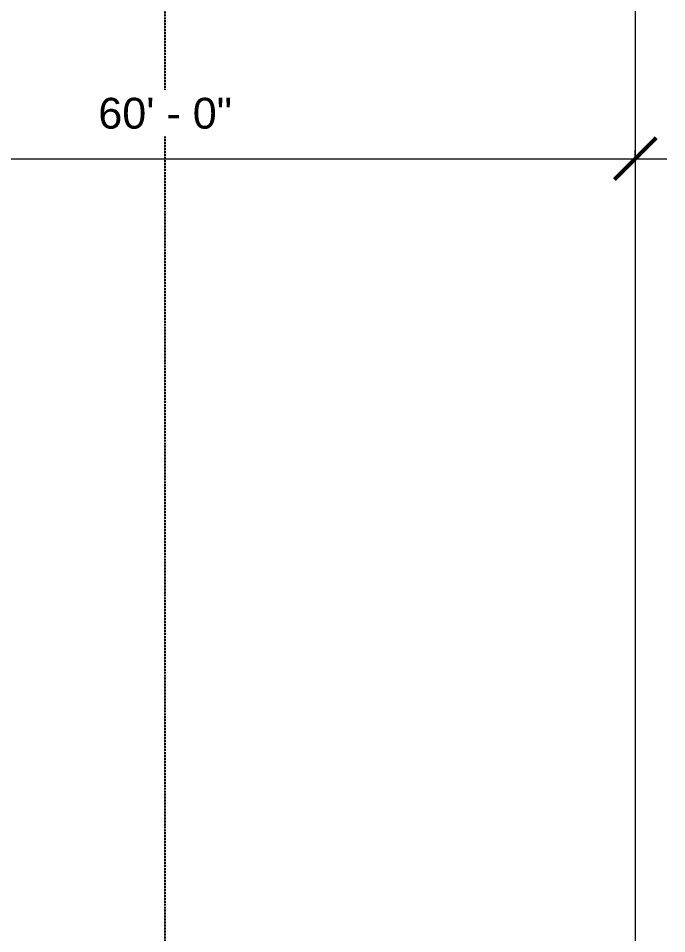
# Model space of a CAD drawing. Header units: inches. Extents: x 20541 to 27285, y -26063 to -19045.
# Drawn here: x 26530 to 27026, y -22813 to -22112 of the extents above; entities that cross this region are included whole.
import ezdxf

# ---------------------------------------------------------------- set-up
doc = ezdxf.new("R2010")
doc.units = ezdxf.units.IN
doc.header["$MEASUREMENT"] = 0
doc.linetypes.add('Hidden', pattern=[0.28125, 0.1875, -0.09375])
for name, color, linetype, lineweight in [('A-ANNO-DIMS', 211, 'Continuous', 9), ('A-ANNO-DIMS-256', 211, 'Continuous', 9), ('A-PROP-SBCK', 71, 'Hidden', 25), ('PROP', 3, 'Continuous', 9)]:
    doc.layers.add(name, color=color, linetype=linetype, lineweight=lineweight)
doc.styles.add('Arial_1', font='arial.ttf', dxfattribs={"height": 23.60479})
doc.dimstyles.new('Linear_-_3_32__Arial', dxfattribs={"dimscale": 12, "dimtxt": 24, "dimasz": 2.666667, "dimexe": 2, "dimexo": 1.333333, "dimgap": 1.333333, "dimtad": 1, "dimdec": 0, "dimzin": 1, "dimdsep": 46, "dimlunit": 4, "dimtxsty": 'Arial_1', "dimblk1": 'OBLIQUE', "dimblk2": 'OBLIQUE', "dimsah": 1, "dimcen": 0.09, "dimdle": 2, "dimazin": 0, "dimtfac": 1, "dimtdec": 4, "dimtix": 1, "dimtmove": 0, "dimatfit": 3, "dimfxl": 1, "dimtvp": 1, "dimtfill": 1, "dimfrac": 2, "dimtolj": 1, "dimtzin": 0, "dimarcsym": 2})

# ---------------------------------------------------------------- blocks, each defined once
blk = doc.blocks.new('DIMBLOCK1-Site Plan - Phase 1')
at = {"layer": 'A-ANNO-DIMS-256', "lineweight": 50}
for p, q in [((26282.39, -22219.79), (26298.39, -22203.79)), ((27002.39, -22219.79), (27018.39, -22203.79)), ((26282.39, -22219.79), (26266.39, -22235.79)), ((27002.39, -22219.79), (26986.39, -22235.79))]:
    blk.add_line(p, q, dxfattribs=at)
at = {"layer": 'A-ANNO-DIMS-256'}
for p, q in [((26282.39, -22213.17), (26282.39, -22243.79)), ((26282.39, -22219.79), (26282.39, -22213.17)), ((27002.39, -22213.17), (27002.39, -22243.79)), ((27002.39, -22219.79), (27002.39, -22213.17)), ((26258.39, -22219.79), (27026.39, -22219.79))]:
    blk.add_line(p, q, dxfattribs=at)
at = {"layer": 'A-ANNO-DIMS-256', "color": 0, "insert": (26591.44, -22173.17), "char_height": 23.605, "width": 122.2892, "attachment_point": 1, "line_spacing_factor": 0.938532, "style": 'Arial_1', "bg_fill": 3, "box_fill_scale": 1.25, "bg_fill_color": 0, "bg_fill_transparency": 0}
blk.add_mtext('60\' - 0"', dxfattribs=at)
blk = doc.blocks.new('_Oblique')
at = {"color": 0, "linetype": 'ByBlock', "lineweight": -2}
blk.add_line((-0.5, -0.5), (0.5, 0.5), dxfattribs=at)

msp = doc.modelspace()

# ---------------------------------------------------------------- linework, layer by layer
at = {"layer": 'A-PROP-SBCK'}
msp.add_line((26642.39, -19438.18), (26642.39, -25801.38), dxfattribs=at)
at = {"layer": 'PROP'}
msp.add_line((27002.39, -19198.18), (27002.39, -25943.1), dxfattribs=at)

# ---------------------------------------------------------------- next in the draw order: dimensions: what is measured, and where the dimension line sits
at = {"layer": 'A-ANNO-DIMS'}
dim = msp.add_linear_dim(base=(27002.39, -22219.79), p1=(26282.39, -22197.17), p2=(27002.39, -22197.17), dimstyle='Linear_-_3_32__Arial', override={"dimpost": '<>', "dimfxl": 720}, dxfattribs=at)
dim.commit()
dim.dimension.update_dxf_attribs({"geometry": 'DIMBLOCK1-Site Plan - Phase 1', "text_midpoint": (26642.39, -22191.74)})

doc.saveas('drawing.dxf')
